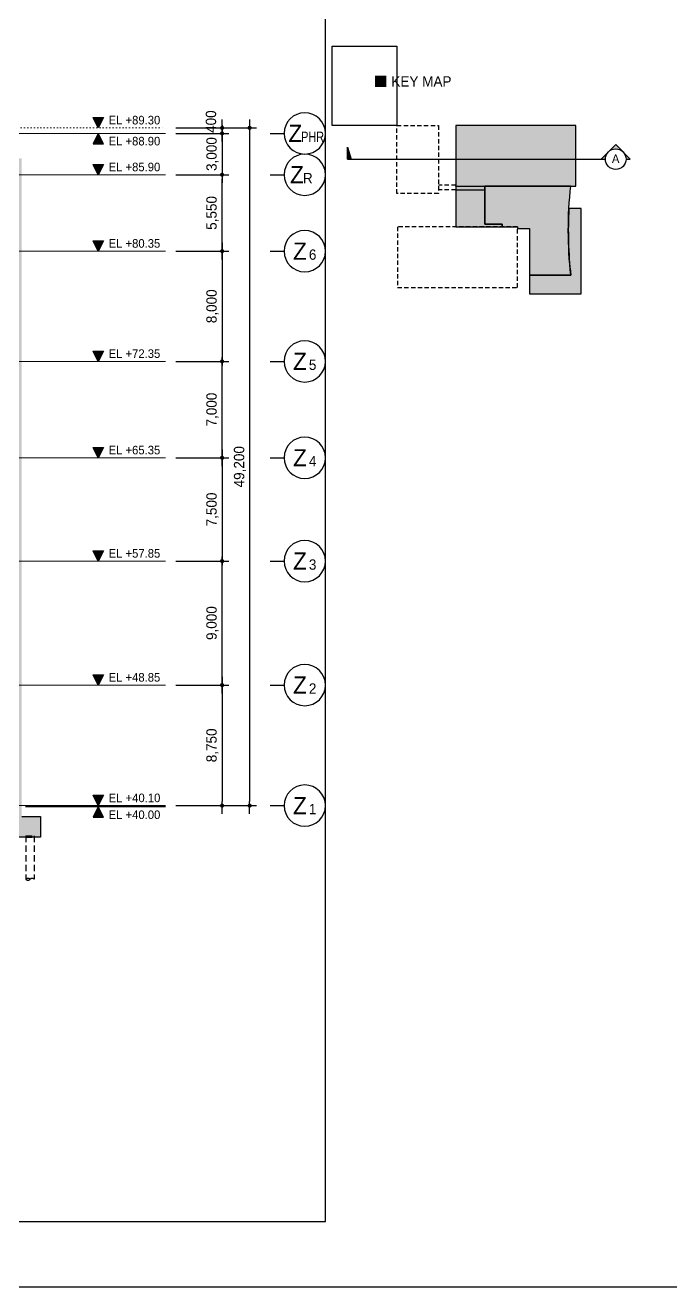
# Model space of a CAD drawing. Header units: millimetres. Extents: x 0 to 841000, y -242618 to -87908.
# Drawn here: x 370713 to 417564, y -236408 to -144827 of the extents above; entities that cross this region are included whole.
import ezdxf
from ezdxf.enums import TextEntityAlignment as Align

# ---------------------------------------------------------------- set-up
doc = ezdxf.new("R2010")
doc.units = ezdxf.units.MM
doc.header["$LTSCALE"] = 250
for name, pattern in [('DOT', [6.35, 0, -6.35]), ('H1', [1.5, 1, -0.5]), ('HID', [2.8, 1.8, -1]), ('HIDDEN', [9.525, 6.35, -3.175]), ('PHANTOM2', [31.75, 15.875, -3.175, 3.175, -3.175, 3.175, -3.175])]:
    doc.linetypes.add(name, pattern=pattern)
doc.layers.get('Defpoints').update_dxf_attribs({"color": 151})
for name, color, linetype in [('A-CON', 2, 'Continuous'), ('A-DIM', 7, 'Continuous'), ('A-SITE', 3, 'PHANTOM2'), ('A-SYM', 7, 'Continuous'), ('A-SYM-LEVEL', 7, 'Continuous'), ('BOUNDARY_추후 증축', 3, 'H1'), ('KEY', 7, 'Continuous'), ('구조SOLID', 253, 'Continuous'), ('기초', 5, 'HIDDEN')]:
    doc.layers.add(name, color=color, linetype=linetype)
doc.layers.add('A-SYM-BUB', color=7, linetype='Continuous', lineweight=25)
doc.layers.add('CEN', color=1, linetype='Continuous', lineweight=9)
doc.layers.add('NOPLOT', color=191, linetype='Continuous', plot=False)
doc.styles.add('Gdim', font='Dotum.ttf')
doc.styles.get("Standard").update_dxf_attribs({"font": 'Dotum.ttf'})
doc.dimstyles.new('Gdim250', dxfattribs={"dimscale": 250, "dimtxt": 3, "dimasz": 1.2, "dimexe": 2, "dimexo": 3, "dimgap": 1, "dimtad": 1, "dimdsep": 46, "dimlunit": 6, "dimtxsty": 'Standard', "dimblk1": '_CIDOT', "dimblk2": '_CIDOT', "dimsah": 1, "dimcen": 2.5, "dimdle": 2, "dimclrd": 1, "dimclre": 1, "dimclrt": 3, "dimazin": 2, "dimtfac": 1, "dimtix": 1, "dimtmove": 2, "dimatfit": 3, "dimldrblk": '_CIDOT', "dimfxl": 2, "dimtolj": 1, "dimtzin": 0, "dimarcsym": 0})

# ---------------------------------------------------------------- blocks, each defined once
blk = doc.blocks.new('배치')
blk.add_lwpolyline([(4265, -4395), (12975, -4395), (12975, 15), (4265, 15)], close=True)
for points in [[(4265, -4395), (4265, -4330)], [(4265, -4670), (6390, -4670), (6390, -4395)], [(4265, -4395), (4265, -4670)], [(4265, -4670), (4265, -7355), (7640, -7355), (7640, -7150), (6390, -7150), (6390, -4670)]]:
    blk.add_lwpolyline(points)
for points in [[(12615, -4395), (6390, -4395), (6390, -7150), (7640, -7150), (7640, -7355), (8755, -7355), (8755, -7480), (9630, -7480), (9630, -10870), (12620, -10870, -0.054834)], [(13370, -6030), (12482, -6030, 0.040949), (12620, -10870), (9630, -10870), (9630, -12220), (13370, -12220)]]:
    blk.add_lwpolyline(points, format="xyb", close=True)
at = {"layer": 'BOUNDARY_추후 증축', "linetype": 'HID', "ltscale": 0.7}
for points in [[(3020, -4940), (0, -4940), (0, 0), (3020, 0)], [(8755, -7355), (45, -7355), (45, -11765), (8755, -11765)]]:
    blk.add_lwpolyline(points, close=True, dxfattribs=at)
for points in [[(4265, -4330), (3020, -4330)], [(4265, -4670), (3020, -4670)]]:
    blk.add_lwpolyline(points, dxfattribs=at)
at = {"layer": 'NOPLOT'}
blk.add_lwpolyline([(0, 0), (-4689, 0), (-4689, 5765), (0, 5765)], close=True, dxfattribs=at)
blk = doc.blocks.new('단면절취선-1')
at = {"layer": 'A-SYM'}
blk.add_hatch(color=256, dxfattribs=at).paths.add_polyline_path([(424969, 183188), (425219, 182313), (424969, 182313)])
h = blk.add_hatch(color=256, dxfattribs=at)
h.paths.add_polyline_path([(443899, 182843), (443368, 182313), (443679, 182313, -0.198912)])
h.paths.add_polyline_path([(444429, 183373), (443899, 182843, -0.414214), (444959, 182843)])
h.paths.add_polyline_path([(444959, 182843, -0.198912), (445179, 182313), (445490, 182313)])
blk.add_lwpolyline([(424969, 183188), (425219, 182313), (424969, 182313)], close=True, dxfattribs=at)
for points in [[(445179, 182313), (445490, 182313), (444429, 183373), (443368, 182313), (443679, 182313)], [(424969, 182313), (443679, 182313)]]:
    blk.add_lwpolyline(points, dxfattribs=at)
blk.add_circle((444429, 182313), 750, dxfattribs=at)
at = {"layer": 'A-SYM', "style": 'Gdim'}
blk.add_text('A', height=625, dxfattribs=at).set_placement((444427, 182344), align=Align.MIDDLE)
blk = doc.blocks.new('A$C481fd194')
blk.add_hatch(color=256).paths.add_polyline_path([(375, 750), (-375, 750), (0, 0)])
blk.add_lwpolyline([(0, 0), (-375, 750), (375, 750), (0, 0)])
blk = doc.blocks.new('A$Cabe7c8e7')
at = {"layer": 'A-SYM-LEVEL'}
for p in [(-4868, 49200), (-4868, 45800), (-4868, 40250), (-4868, 32250), (-4868, 25250), (-4868, 17750), (-4868, 8750), (-4865, 0)]:
    blk.add_blockref('A$C481fd194', p, dxfattribs=at)
at = {"layer": 'A-SYM-LEVEL', "xscale": -1, "rotation": 180}
blk.add_blockref('A$C481fd194', (-4868, 48800), dxfattribs=at)
at = {"layer": 'A-SYM-LEVEL', "style": 'Gdim'}
for s, p in [('EL +89.30', (-4118, 49450)), ('EL +88.90', (-4118, 47926)), ('EL +85.90', (-4118, 46050)), ('EL +80.35', (-4118, 40500)), ('EL +72.35', (-4118, 32500)), ('EL +65.35', (-4118, 25500)), ('EL +57.85', (-4118, 18000)), ('EL +48.85', (-4118, 9000)), ('EL +40.10', (-4115, 250))]:
    blk.add_text(s, height=625, dxfattribs=at).set_placement(p)
blk = doc.blocks.new('_CIDOT')
at = {"color": 0, "linetype": 'ByBlock'}
blk.add_line((2, 0), (-1, 0), dxfattribs=at)
at = {"color": 0, "linetype": 'ByBlock', "const_width": 0.5}
blk.add_lwpolyline([(-0.25, 0, 1), (0.25, 0, 1)], format="xyb", close=True, dxfattribs=at)
blk = doc.blocks.new('*D659')
at = {"layer": 'A-DIM', "color": 1, "lineweight": -2, "transparency": 16777216}
for p, q in [((750, -40450), (4618, -40450)), ((4118, -40750), (4118, -48900)), ((750, -49200), (4618, -49200))]:
    blk.add_line(p, q, dxfattribs=at)
at = {"layer": 'Defpoints', "color": 0, "transparency": 16777216}
for p in [(0, -40450), (0, -49200), (4118, -49200)]:
    blk.add_point(p, dxfattribs=at)
at = {"layer": 'A-DIM', "color": 1, "lineweight": -2, "transparency": 16777216, "xscale": 299.9999999999998, "yscale": 299.9999999999998, "zscale": 299.9999999999998}
for p, rotation in [((4118, -40450), 90), ((4118, -49200), 270)]:
    blk.add_blockref('_CIDOT', p, dxfattribs=dict(at, rotation=rotation))
at = {"layer": 'A-DIM', "color": 3, "transparency": 16777216, "insert": (3420, -44825), "char_height": 750, "attachment_point": 5, "rotation": 90}
blk.add_mtext('\\A1;8,750', dxfattribs=at)
blk = doc.blocks.new('*D660')
at = {"layer": 'A-DIM', "color": 1, "lineweight": -2, "transparency": 16777216}
for p, q in [((750, 0), (6618, 0)), ((6118, -300), (6118, -48900)), ((750, -49200), (6618, -49200))]:
    blk.add_line(p, q, dxfattribs=at)
at = {"layer": 'Defpoints', "color": 0, "transparency": 16777216}
for p in [(0, 0), (0, -49200), (6118, -49200)]:
    blk.add_point(p, dxfattribs=at)
at = {"layer": 'A-DIM', "color": 1, "lineweight": -2, "transparency": 16777216, "xscale": 299.9999999999998, "yscale": 299.9999999999998, "zscale": 299.9999999999998}
for p, rotation in [((6118, 0), 90), ((6118, -49200), 270)]:
    blk.add_blockref('_CIDOT', p, dxfattribs=dict(at, rotation=rotation))
at = {"layer": 'A-DIM', "color": 3, "transparency": 16777216, "insert": (5420, -24600), "char_height": 750, "attachment_point": 5, "rotation": 90}
blk.add_mtext('\\A1;49,200', dxfattribs=at)
blk = doc.blocks.new('*D661')
at = {"layer": 'A-DIM', "color": 1, "lineweight": -2, "transparency": 16777216}
for p, q in [((750, -31450), (4618, -31450)), ((4118, -40150), (4118, -31750)), ((750, -40450), (4618, -40450))]:
    blk.add_line(p, q, dxfattribs=at)
at = {"layer": 'Defpoints', "color": 0, "transparency": 16777216}
for p in [(0, -31450), (4118, -31450), (0, -40450)]:
    blk.add_point(p, dxfattribs=at)
at = {"layer": 'A-DIM', "color": 1, "lineweight": -2, "transparency": 16777216, "xscale": 299.9999999999998, "yscale": 299.9999999999998, "zscale": 299.9999999999998}
for p, rotation in [((4118, -31450), 90), ((4118, -40450), 270)]:
    blk.add_blockref('_CIDOT', p, dxfattribs=dict(at, rotation=rotation))
at = {"layer": 'A-DIM', "color": 3, "transparency": 16777216, "insert": (3420, -35950), "char_height": 750, "attachment_point": 5, "rotation": 90}
blk.add_mtext('\\A1;9,000', dxfattribs=at)
blk = doc.blocks.new('*D662')
at = {"layer": 'A-DIM', "color": 1, "lineweight": -2, "transparency": 16777216}
for p, q in [((750, -23950), (4618, -23950)), ((4118, -24250), (4118, -31150)), ((750, -31450), (4618, -31450))]:
    blk.add_line(p, q, dxfattribs=at)
at = {"layer": 'Defpoints', "color": 0, "transparency": 16777216}
for p in [(0, -23950), (0, -31450), (4118, -31450)]:
    blk.add_point(p, dxfattribs=at)
at = {"layer": 'A-DIM', "color": 1, "lineweight": -2, "transparency": 16777216, "xscale": 299.9999999999998, "yscale": 299.9999999999998, "zscale": 299.9999999999998}
for p, rotation in [((4118, -23950), 90), ((4118, -31450), 270)]:
    blk.add_blockref('_CIDOT', p, dxfattribs=dict(at, rotation=rotation))
at = {"layer": 'A-DIM', "color": 3, "transparency": 16777216, "insert": (3420, -27700), "char_height": 750, "attachment_point": 5, "rotation": 90}
blk.add_mtext('\\A1;7,500', dxfattribs=at)
blk = doc.blocks.new('*D663')
at = {"layer": 'A-DIM', "color": 1, "lineweight": -2, "transparency": 16777216}
for p, q in [((750, -16950), (4618, -16950)), ((4118, -23650), (4118, -17250)), ((750, -23950), (4618, -23950))]:
    blk.add_line(p, q, dxfattribs=at)
at = {"layer": 'Defpoints', "color": 0, "transparency": 16777216}
for p in [(0, -16950), (4118, -16950), (0, -23950)]:
    blk.add_point(p, dxfattribs=at)
at = {"layer": 'A-DIM', "color": 1, "lineweight": -2, "transparency": 16777216, "xscale": 299.9999999999998, "yscale": 299.9999999999998, "zscale": 299.9999999999998}
for p, rotation in [((4118, -16950), 90), ((4118, -23950), 270)]:
    blk.add_blockref('_CIDOT', p, dxfattribs=dict(at, rotation=rotation))
at = {"layer": 'A-DIM', "color": 3, "transparency": 16777216, "insert": (3420, -20450), "char_height": 750, "attachment_point": 5, "rotation": 90}
blk.add_mtext('\\A1;7,000', dxfattribs=at)
blk = doc.blocks.new('*D664')
at = {"layer": 'A-DIM', "color": 1, "lineweight": -2, "transparency": 16777216}
for p, q in [((750, -8950), (4618, -8950)), ((4118, -9250), (4118, -16650)), ((750, -16950), (4618, -16950))]:
    blk.add_line(p, q, dxfattribs=at)
at = {"layer": 'Defpoints', "color": 0, "transparency": 16777216}
for p in [(0, -8950), (0, -16950), (4118, -16950)]:
    blk.add_point(p, dxfattribs=at)
at = {"layer": 'A-DIM', "color": 1, "lineweight": -2, "transparency": 16777216, "xscale": 299.9999999999998, "yscale": 299.9999999999998, "zscale": 299.9999999999998}
for p, rotation in [((4118, -8950), 90), ((4118, -16950), 270)]:
    blk.add_blockref('_CIDOT', p, dxfattribs=dict(at, rotation=rotation))
at = {"layer": 'A-DIM', "color": 3, "transparency": 16777216, "insert": (3420, -12950), "char_height": 750, "attachment_point": 5, "rotation": 90}
blk.add_mtext('\\A1;8,000', dxfattribs=at)
blk = doc.blocks.new('*D665')
at = {"layer": 'A-DIM', "color": 1, "lineweight": -2, "transparency": 16777216}
for p, q in [((750, -3400), (4618, -3400)), ((4118, -8650), (4118, -3700)), ((750, -8950), (4618, -8950))]:
    blk.add_line(p, q, dxfattribs=at)
at = {"layer": 'Defpoints', "color": 0, "transparency": 16777216}
for p in [(0, -3400), (4118, -3400), (0, -8950)]:
    blk.add_point(p, dxfattribs=at)
at = {"layer": 'A-DIM', "color": 1, "lineweight": -2, "transparency": 16777216, "xscale": 299.9999999999998, "yscale": 299.9999999999998, "zscale": 299.9999999999998}
for p, rotation in [((4118, -3400), 90), ((4118, -8950), 270)]:
    blk.add_blockref('_CIDOT', p, dxfattribs=dict(at, rotation=rotation))
at = {"layer": 'A-DIM', "color": 3, "transparency": 16777216, "insert": (3420, -6175), "char_height": 750, "attachment_point": 5, "rotation": 90}
blk.add_mtext('\\A1;5,550', dxfattribs=at)
blk = doc.blocks.new('*D657')
at = {"layer": 'A-DIM', "color": 1, "lineweight": -2, "transparency": 16777216}
for p, q in [((750, 0), (4618, 0)), ((4118, 300), (4118, 600)), ((4118, 0), (4118, -400)), ((750, -400), (4618, -400)), ((4118, -700), (4118, -1000))]:
    blk.add_line(p, q, dxfattribs=at)
at = {"layer": 'Defpoints', "color": 0, "transparency": 16777216}
for p in [(0, 0), (0, -400), (4118, -400)]:
    blk.add_point(p, dxfattribs=at)
at = {"layer": 'A-DIM', "color": 1, "lineweight": -2, "transparency": 16777216, "xscale": 299.9999999999998, "yscale": 299.9999999999998, "zscale": 299.9999999999998}
for p, rotation in [((4118, 0), 270), ((4118, -400), 90)]:
    blk.add_blockref('_CIDOT', p, dxfattribs=dict(at, rotation=rotation))
at = {"layer": 'A-DIM', "color": 3, "transparency": 16777216, "insert": (3313, 454), "char_height": 750, "attachment_point": 5, "rotation": 90}
blk.add_mtext('\\A1;400', dxfattribs=at)
blk = doc.blocks.new('*D658')
at = {"layer": 'A-DIM', "color": 1, "lineweight": -2, "transparency": 16777216}
for p, q in [((4118, -100), (4118, 200)), ((750, -400), (4618, -400)), ((4118, -400), (4118, -3400)), ((750, -3400), (4618, -3400)), ((4118, -3700), (4118, -4000))]:
    blk.add_line(p, q, dxfattribs=at)
at = {"layer": 'Defpoints', "color": 0, "transparency": 16777216}
for p in [(0, -400), (0, -3400), (4118, -3400)]:
    blk.add_point(p, dxfattribs=at)
at = {"layer": 'A-DIM', "color": 1, "lineweight": -2, "transparency": 16777216, "xscale": 299.9999999999998, "yscale": 299.9999999999998, "zscale": 299.9999999999998}
for p, rotation in [((4118, -400), 270), ((4118, -3400), 90)]:
    blk.add_blockref('_CIDOT', p, dxfattribs=dict(at, rotation=rotation))
at = {"layer": 'A-DIM', "color": 3, "transparency": 16777216, "insert": (3420, -1900), "char_height": 750, "attachment_point": 5, "rotation": 90}
blk.add_mtext('\\A1;3,000', dxfattribs=at)
blk = doc.blocks.new('파일')
at = {"layer": 'NOPLOT', "linetype": 'HID'}
blk.add_line((71, 790, 0), (671, 790, 0), dxfattribs=at)
at = {"layer": 'NOPLOT'}
blk.add_line((371, 890, 0), (371, 790, 0), dxfattribs=at)
at = {"layer": '기초', "linetype": 'HID'}
for p, q in [((71, 890, 0), (671, 890, 0)), ((71, 890, 0), (71, -2258, 0)), ((671, 890, 0), (671, -2258, 0))]:
    blk.add_line(p, q, dxfattribs=at)
for centre, start, end in [((221, -2408, 0), 45, 135), ((221, -2108, 0), 225, 315), ((521, -2408, 0), 45, 135)]:
    blk.add_arc(centre, 212, start, end, dxfattribs=at)
blk = doc.blocks.new('A$Ca0ef00f6')
at = {"layer": 'A-SYM-BUB', "color": 7, "elevation": 0}
for points in [[(7617.6, -400), (8617.6, -400, 1), (11617.6, -400, 1), (8617.6, -400, 0)], [(7617.6, -3400), (8617.6, -3400, 1), (11617.6, -3400, 1), (8617.6, -3400, 0)]]:
    blk.add_lwpolyline(points, format="xyb", dxfattribs=at)
at = {"layer": 'A-SYM-BUB', "color": 7}
for points in [[(7617.6, -8950), (8617.6, -8950, 1), (11617.6, -8950, 1), (8617.6, -8950, 0)], [(7617.6, -16950), (8617.6, -16950, 1), (11617.6, -16950, 1), (8617.6, -16950, 0)], [(7617.6, -23950), (8617.6, -23950, 1), (11617.6, -23950, 1), (8617.6, -23950, 0)], [(7617.6, -31450), (8617.6, -31450, 1), (11617.6, -31450, 1), (8617.6, -31450, 0)], [(7617.6, -40450), (8617.6, -40450, 1), (11617.6, -40450, 1), (8617.6, -40450, 0)], [(7617.6, -49200), (8617.6, -49200, 1), (11617.6, -49200, 1), (8617.6, -49200, 0)]]:
    blk.add_lwpolyline(points, format="xyb", dxfattribs=at)
at = {"layer": 'A-SYM-BUB', "color": 3, "style": 'Gdim'}
for p in [(9930, -1024.2, 0), (10052.9, -4024.2, 0), (10267.6, -9574.2), (10267.6, -17574.2), (10267.6, -24574.2), (10267.6, -32074.2), (10267.6, -41074.2), (10267.6, -49824.2)]:
    blk.add_text('Z', height=1250, dxfattribs=at).set_placement(p, align=Align.RIGHT)
at = {"layer": 'A-SYM-BUB', "color": 3, "style": 'Gdim', "width": 0.8}
blk.add_text('PHR', height=750, dxfattribs=at).set_placement((9860.3, -1024.2, 0))
at = {"layer": 'A-SYM-BUB', "color": 3, "style": 'Gdim'}
for s, p in [('R', (9983.2, -4024.2, 0)), ('6', (10417.6, -9574.2)), ('5', (10417.6, -17574.2)), ('4', (10417.6, -24574.2)), ('3', (10417.6, -32074.2)), ('2', (10417.6, -41074.2)), ('1', (10417.6, -49824.2))]:
    blk.add_text(s, height=750, dxfattribs=at).set_placement(p)
at = {"layer": 'A-DIM'}
dim = blk.add_linear_dim(base=(4117.6, -400), p1=(0, 0), p2=(0, -400), angle=90, dimstyle='Gdim250', override={"dimdec": 0}, dxfattribs=at)
dim.commit()
dim.dimension.update_dxf_attribs({"geometry": '*D657', "text_midpoint": (3312.7, 453.6), "dimtype": 128})
for base, p1, p2, angle, picture, middle in [((6117.6, -49200), (0, 0), (0, -49200), 90, '*D660', (5419.8, -24600)), ((4117.6, -3400), (0, -400), (0, -3400), 90, '*D658', (3419.8, -1900)), ((4117.6, -3400), (0, -8950), (0, -3400), 270, '*D665', (3419.8, -6175)), ((4117.6, -16950), (0, -8950), (0, -16950), 90, '*D664', (3419.8, -12950)), ((4117.6, -16950), (0, -23950), (0, -16950), 270, '*D663', (3419.8, -20450)), ((4117.6, -31450), (0, -23950), (0, -31450), 90, '*D662', (3419.8, -27700)), ((4117.6, -31450), (0, -40450), (0, -31450), 270, '*D661', (3419.8, -35950)), ((4117.6, -49200), (0, -40450), (0, -49200), 90, '*D659', (3419.8, -44825))]:
    dim = blk.add_linear_dim(base=base, p1=p1, p2=p2, angle=angle, dimstyle='Gdim250', override={"dimdec": 0}, dxfattribs=at)
    dim.commit()
    dim.dimension.update_dxf_attribs({"geometry": picture, "text_midpoint": middle})

msp = doc.modelspace()

# ---------------------------------------------------------------- hatches: boundary and pattern name
h = msp.add_hatch(color=252)
h.dxf.hatch_style = 1
edge = h.paths.add_edge_path()
edge.add_line((410664.202, -152095.946), (401954.202, -152095.946))
edge.add_line((401954.202, -152095.946), (401954.202, -156505.946))
edge.add_line((401954.202, -156505.946), (401954.202, -156780.946))
edge.add_line((401954.202, -156780.946), (401954.202, -159465.946))
edge.add_line((401954.202, -159465.946), (405329.202, -159465.946))
edge.add_line((405329.202, -159465.946), (406444.202, -159465.946))
edge.add_line((406444.202, -159465.946), (406444.202, -159590.946))
edge.add_line((406444.202, -159590.946), (407319.202, -159590.946))
edge.add_line((407319.202, -159590.946), (407319.202, -162980.642))
edge.add_line((407319.202, -162980.642), (407319.202, -164330.946))
edge.add_line((407319.202, -164330.946), (411059.202, -164330.946))
edge.add_line((411059.202, -164330.946), (411059.202, -158140.946))
edge.add_line((411059.202, -158140.946), (410171.381, -158140.946))
edge.add_arc((439737.565, -159720.794), 29608.363, 173.76658884, 176.94134913, ccw=False)
edge.add_line((410304.252, -156505.946), (410664.202, -156505.946))
edge.add_line((410664.202, -156505.946), (410664.202, -152095.946))
at = {"layer": '구조SOLID'}
h = msp.add_hatch(color=256, dxfattribs=at)
h.dxf.hatch_style = 1
h.paths.add_polyline_path([(370260.662, -155379.484), (370060.662, -155379.484), (370060.662, -155259.484), (370260.662, -155229.484), (370260.662, -154479.481), (370460.662, -154479.481), (370460.662, -202279.481), (371810.661, -202279.481), (371810.661, -203779.481), (368810.661, -203779.481), (368810.661, -202279.481), (369860.662, -202279.481), (369860.662, -202029.481), (364160.662, -202029.481), (364160.662, -202529.481), (363560.662, -202529.481), (363560.662, -202029.481), (362360.662, -202029.481), (362360.662, -203629.481), (358160.662, -203629.481), (358160.662, -202029.481), (351710.662, -202029.481), (351710.662, -204659.481), (347210.662, -204659.481), (347210.662, -202029.481), (340910.662, -202029.481), (340910.662, -204659.481), (336410.662, -204659.481), (336410.662, -202029.481), (330110.662, -202029.481), (330110.662, -204659.481), (325610.662, -204659.481), (325610.662, -202029.481), (319310.662, -202029.481), (319310.662, -203829.481), (314810.662, -203829.481), (314810.662, -202029.481), (308510.662, -202029.481), (308510.662, -203829.481), (304010.662, -203829.481), (304010.662, -202029.481), (297560.662, -202029.481), (297560.662, -203629.481), (293360.662, -203629.481), (293360.662, -203129.481), (286910.662, -203129.481), (286910.662, -204029.481), (283910.662, -204029.481), (283910.662, -202529.481), (285260.662, -202529.481), (285260.662, -154479.481), (285460.662, -154479.481), (285460.662, -155529.484), (285660.662, -155559.484), (285660.662, -155679.484), (285460.662, -155679.484), (285460.662, -156279.481), (287960.662, -156279.481), (287960.662, -155679.484), (287660.662, -155679.484), (287660.662, -155559.484), (287960.662, -155514.484), (287960.662, -152929.481), (288260.662, -152929.481), (288260.662, -153479.481), (288460.662, -153479.481), (288460.662, -153629.481), (288260.662, -153629.481), (288260.662, -192829.481), (291560.662, -192829.481), (291560.662, -192644.481), (291860.662, -192644.481), (291860.662, -192829.481), (294860.662, -192829.481), (294860.662, -192744.481), (295110.662, -192744.481), (295110.662, -192879.481), (360610.662, -192879.481), (360610.662, -192744.481), (360860.662, -192744.481), (360860.662, -192829.481), (363860.662, -192829.481), (363860.662, -192644.481), (364060.662, -192644.481), (364060.662, -192829.481), (370160.662, -192829.481), (370160.662, -184929.481), (369960.662, -184929.481), (369960.662, -183979.481), (367210.662, -183979.481), (367210.662, -184429.481), (366810.662, -184429.481), (366810.662, -183979.481), (364160.662, -183979.481), (364160.662, -185129.481), (363560.662, -185129.481), (363560.662, -184009.481), (360860.662, -184009.481), (360860.662, -185129.481), (360860.662, -190314.481), (360610.662, -190314.481), (360610.662, -185129.481), (360160.662, -185129.481), (360160.662, -184009.481), (357010.662, -184009.481), (357010.662, -184729.481), (356310.662, -184729.481), (356310.662, -184009.481), (353410.662, -184009.481), (353410.662, -184729.481), (352710.662, -184729.481), (352710.662, -184009.481), (349810.662, -184009.481), (349810.662, -184729.481), (349110.662, -184729.481), (349110.662, -184009.481), (346210.662, -184009.481), (346210.662, -184729.481), (345510.662, -184729.481), (345510.662, -184009.481), (342610.662, -184009.481), (342610.662, -184729.481), (341910.662, -184729.481), (341910.662, -184009.481), (339010.662, -184009.481), (339010.662, -184729.481), (338310.662, -184729.481), (338310.662, -184009.481), (335410.662, -184009.481), (335410.662, -184729.481), (334710.662, -184729.481), (334710.662, -184009.481), (331810.662, -184009.481), (331810.662, -184729.481), (331110.662, -184729.481), (331110.662, -184009.481), (328210.662, -184009.481), (328210.662, -184729.481), (327510.662, -184729.481), (327510.662, -184009.481), (324610.662, -184009.481), (324610.662, -184729.481), (323910.662, -184729.481), (323910.662, -184009.481), (321010.662, -184009.481), (321010.662, -184729.481), (320310.662, -184729.481), (320310.662, -184009.481), (317410.662, -184009.481), (317410.662, -184729.481), (316710.662, -184729.481), (316710.662, -184009.481), (313810.662, -184009.481), (313810.662, -184729.481), (313110.662, -184729.481), (313110.662, -184009.481), (310210.662, -184009.481), (310210.662, -184729.481), (309510.662, -184729.481), (309510.662, -184009.481), (306610.662, -184009.481), (306610.662, -184729.481), (305910.662, -184729.481), (305910.662, -184009.481), (303010.662, -184009.481), (303010.662, -184729.481), (302310.662, -184729.481), (302310.662, -184009.481), (299410.662, -184009.481), (299410.662, -184729.481), (298710.662, -184729.481), (298710.662, -184009.481), (295560.662, -184009.481), (295560.662, -185129.481), (295110.662, -185129.481), (295110.662, -190314.481), (294860.662, -190314.481), (294860.662, -184009.481), (292160.662, -184009.481), (292160.662, -185129.481), (291860.662, -185129.481), (291860.662, -190514.481), (291560.662, -190514.481), (291560.662, -183644.481), (291860.662, -183644.481), (291860.662, -183829.481), (294860.662, -183829.481), (294860.662, -183744.481), (295060.662, -183744.481), (295060.662, -183829.481), (360660.662, -183829.481), (360660.662, -183744.481), (360860.662, -183744.481), (360860.662, -183829.481), (363860.662, -183829.481), (363860.662, -183644.481), (364060.662, -183644.481), (364060.662, -183829.481), (370160.662, -183829.481), (370160.662, -177429.481), (369960.662, -177429.481), (369960.662, -176479.481), (367210.662, -176479.481), (367210.662, -176929.481), (366810.662, -176929.481), (366810.662, -176479.481), (364160.662, -176479.481), (364160.662, -177429.481), (363560.662, -177429.481), (363560.662, -176509.481), (360610.662, -176509.481), (360610.662, -177429.481), (359910.662, -177429.481), (359910.662, -176509.481), (357010.662, -176509.481), (357010.662, -177429.481), (356310.662, -177429.481), (356310.662, -176509.481), (353410.662, -176509.481), (353410.662, -177429.481), (352710.662, -177429.481), (352710.662, -176509.481), (349810.662, -176509.481), (349810.662, -177429.481), (349110.662, -177429.481), (349110.662, -176509.481), (346210.662, -176509.481), (346210.662, -177429.481), (345510.662, -177429.481), (345510.662, -176509.481), (342610.662, -176509.481), (342610.662, -177429.481), (341910.662, -177429.481), (341910.662, -176509.481), (339010.662, -176509.481), (339010.662, -177429.481), (338310.662, -177429.481), (338310.662, -176509.481), (335410.662, -176509.481), (335410.662, -177429.481), (334710.662, -177429.481), (334710.662, -176509.481), (331810.662, -176509.481), (331810.662, -177429.481), (331110.662, -177429.481), (331110.662, -176509.481), (328210.662, -176509.481), (328210.662, -177429.481), (327510.662, -177429.481), (327510.662, -176509.481), (324610.662, -176509.481), (324610.662, -177429.481), (323910.662, -177429.481), (323910.662, -176509.481), (321010.662, -176509.481), (321010.662, -177429.481), (320310.662, -177429.481), (320310.662, -176509.481), (317410.662, -176509.481), (317410.662, -177429.481), (316710.662, -177429.481), (316710.662, -176509.481), (313810.662, -176509.481), (313810.662, -177429.481), (313110.662, -177429.481), (313110.662, -176509.481), (310210.662, -176509.481), (310210.662, -177429.481), (309510.662, -177429.481), (309510.662, -176509.481), (306610.662, -176509.481), (306610.662, -177429.481), (305910.662, -177429.481), (305910.662, -176509.481), (303010.662, -176509.481), (303010.662, -177429.481), (302310.662, -177429.481), (302310.662, -176509.481), (299410.662, -176509.481), (299410.662, -177429.481), (298710.662, -177429.481), (298710.662, -176509.481), (295810.662, -176509.481), (295810.662, -177429.481), (295110.662, -177429.481), (295110.662, -176509.481), (292160.662, -176509.481), (292160.662, -177429.481), (291860.662, -177429.481), (291860.662, -181514.481), (291560.662, -181514.481), (291560.662, -176144.481), (291860.662, -176144.481), (291860.662, -176329.481), (294860.662, -176329.481), (294860.662, -176244.481), (295060.662, -176244.481), (295060.662, -176329.481), (360660.662, -176329.481), (360660.662, -176244.481), (360860.662, -176244.481), (360860.662, -176329.481), (363860.662, -176329.481), (363860.662, -176144.481), (364060.662, -176144.481), (364060.662, -176329.481), (370160.662, -176329.481), (370160.662, -170429.481), (369960.662, -170429.481), (369960.662, -169479.481), (364160.662, -169479.481), (364160.662, -170429.481), (363560.662, -170429.481), (363560.662, -169509.481), (360610.662, -169509.481), (360610.662, -170429.481), (359910.662, -170429.481), (359910.662, -169509.481), (357010.662, -169509.481), (357010.662, -170429.481), (356310.662, -170429.481), (356310.662, -169509.481), (353410.662, -169509.481), (353410.662, -170429.481), (352710.662, -170429.481), (352710.662, -169509.481), (349810.662, -169509.481), (349810.662, -170429.481), (349110.662, -170429.481), (349110.662, -169509.481), (346210.662, -169509.481), (346210.662, -170429.481), (345510.662, -170429.481), (345510.662, -169509.481), (342610.662, -169509.481), (342610.662, -170429.481), (341910.662, -170429.481), (341910.662, -169509.481), (339010.662, -169509.481), (339010.662, -170429.481), (338310.662, -170429.481), (338310.662, -169509.481), (335410.662, -169509.481), (335410.662, -170429.481), (334710.662, -170429.481), (334710.662, -169509.481), (331810.662, -169509.481), (331810.662, -170429.481), (331110.662, -170429.481), (331110.662, -169509.481), (328210.662, -169509.481), (328210.662, -170429.481), (327510.662, -170429.481), (327510.662, -169509.481), (324610.662, -169509.481), (324610.662, -170429.481), (323910.662, -170429.481), (323910.662, -169509.481), (321010.662, -169509.481), (321010.662, -170429.481), (320310.662, -170429.481), (320310.662, -169509.481), (317410.662, -169509.481), (317410.662, -170429.481), (316710.662, -170429.481), (316710.662, -169509.481), (313810.662, -169509.481), (313810.662, -170429.481), (313110.662, -170429.481), (313110.662, -169509.481), (310210.662, -169509.481), (310210.662, -170429.481), (309510.662, -170429.481), (309510.662, -169509.481), (306610.662, -169509.481), (306610.662, -170429.481), (305910.662, -170429.481), (305910.662, -169509.481), (303010.662, -169509.481), (303010.662, -170429.481), (302310.662, -170429.481), (302310.662, -169509.481), (299410.662, -169509.481), (299410.662, -170429.481), (298710.662, -170429.481), (298710.662, -169509.481), (295810.662, -169509.481), (295810.662, -170429.481), (295110.662, -170429.481), (295110.662, -169509.481), (292160.662, -169509.481), (292160.662, -170429.481), (291860.662, -170429.481), (291860.662, -174014.481), (291560.662, -174014.481), (291560.662, -169144.481), (291860.662, -169144.481), (291860.662, -169329.481), (294860.662, -169329.481), (294860.662, -169244.481), (295060.662, -169244.481), (295060.662, -169329.481), (360660.662, -169329.481), (360660.662, -169244.481), (360860.662, -169244.481), (360860.662, -169329.481), (363860.662, -169329.481), (363860.662, -169144.481), (364060.662, -169144.481), (364060.662, -169329.481), (370160.662, -169329.481), (370160.662, -162429.481), (369960.662, -162429.481), (369960.662, -161479.481), (367210.662, -161479.481), (367210.662, -161929.481), (366810.662, -161929.481), (366810.662, -161479.481), (364060.662, -161479.481), (364060.662, -162629.481), (363460.662, -162629.481), (363460.662, -161709.481), (360660.662, -161709.481), (360660.662, -162629.481), (359860.662, -162629.481), (359860.662, -161709.481), (357060.662, -161709.481), (357060.662, -162629.481), (356260.662, -162629.481), (356260.662, -161709.481), (353460.662, -161709.481), (353460.662, -162629.481), (352660.662, -162629.481), (352660.662, -161709.481), (349860.662, -161709.481), (349860.662, -162629.481), (349060.662, -162629.481), (349060.662, -161709.481), (346260.662, -161709.481), (346260.662, -162629.481), (345460.662, -162629.481), (345460.662, -161709.481), (342660.662, -161709.481), (342660.662, -162629.481), (341860.662, -162629.481), (341860.662, -161709.481), (339060.662, -161709.481), (339060.662, -162629.481), (338260.662, -162629.481), (338260.662, -161709.481), (335460.662, -161709.481), (335460.662, -162629.481), (334660.662, -162629.481), (334660.662, -161709.481), (331860.662, -161709.481), (331860.662, -162629.481), (331060.662, -162629.481), (331060.662, -161709.481), (328260.662, -161709.481), (328260.662, -162629.481), (327460.662, -162629.481), (327460.662, -161709.481), (324660.662, -161709.481), (324660.662, -162629.481), (323860.662, -162629.481), (323860.662, -161709.481), (321060.662, -161709.481), (321060.662, -162629.481), (320260.662, -162629.481), (320260.662, -161709.481), (317460.662, -161709.481), (317460.662, -162629.481), (316660.662, -162629.481), (316660.662, -161709.481), (313860.662, -161709.481), (313860.662, -162629.481), (313060.662, -162629.481), (313060.662, -161709.481), (310260.662, -161709.481), (310260.662, -162629.481), (309460.662, -162629.481), (309460.662, -161709.481), (306660.662, -161709.481), (306660.662, -162629.481), (305860.662, -162629.481), (305860.662, -161709.481), (303060.662, -161709.481), (303060.662, -162629.481), (302260.662, -162629.481), (302260.662, -161709.481), (299460.662, -161709.481), (299460.662, -162629.481), (298660.662, -162629.481), (298660.662, -161709.481), (295860.662, -161709.481), (295860.662, -162629.481), (295060.662, -162629.481), (295060.662, -161709.481), (292160.662, -161709.481), (292160.662, -162629.481), (291860.662, -162629.481), (291860.662, -167014.481), (291560.662, -167014.481), (291560.662, -160929.481), (291860.662, -160929.481), (292160.662, -160959.481), (292160.662, -161079.481), (292130.662, -161079.481), (291860.662, -161079.481), (291860.662, -161529.481), (363860.662, -161529.481), (363860.662, -161079.481), (363560.662, -161079.481), (363560.662, -160959.481), (363860.662, -160929.481), (364060.662, -160929.481), (364060.662, -161329.481), (370160.662, -161329.481), (370160.662, -156679.481), (369960.662, -156679.481), (369960.662, -156129.481), (367260.662, -156129.481), (367260.662, -156679.481), (366760.662, -156679.481), (366760.662, -156129.481), (364360.662, -156129.481), (364360.662, -156679.481), (364060.662, -156679.481), (364060.662, -158799.481), (363860.662, -158799.481), (363860.662, -155229.484), (364060.662, -155229.484), (364260.662, -155259.484), (364260.662, -155379.484), (364060.662, -155379.484), (364060.662, -155979.481), (370260.662, -155979.481)])
h.paths.add_polyline_path([(316560.662, -201629.481), (316560.662, -201494.481), (316360.662, -201494.481), (316360.662, -201629.481), (295060.662, -201629.481), (295060.662, -201494.481), (294860.662, -201494.481), (294860.662, -201629.481), (291860.662, -201629.481), (291860.662, -193929.481), (292160.662, -193929.481), (292160.662, -193009.481), (294860.662, -193009.481), (294860.662, -193779.481), (295560.662, -193779.481), (295560.662, -193059.481), (298710.662, -193059.481), (298710.662, -193779.481), (299410.662, -193779.481), (299410.662, -193059.481), (302310.662, -193059.481), (302310.662, -193779.481), (303010.662, -193779.481), (303010.662, -193059.481), (305910.662, -193059.481), (305910.662, -193779.481), (306610.662, -193779.481), (306610.662, -193059.481), (309510.662, -193059.481), (309510.662, -193779.481), (310210.662, -193779.481), (310210.662, -193059.481), (313110.662, -193059.481), (313110.662, -193779.481), (313810.662, -193779.481), (313810.662, -193059.481), (316710.662, -193059.481), (316710.662, -193779.481), (317410.662, -193779.481), (317410.662, -193059.481), (320310.662, -193059.481), (320310.662, -193779.481), (321010.662, -193779.481), (321010.662, -193059.481), (323910.662, -193059.481), (323910.662, -193779.481), (324610.662, -193779.481), (324610.662, -193059.481), (327510.662, -193059.481), (327510.662, -193779.481), (328210.662, -193779.481), (328210.662, -193059.481), (331110.662, -193059.481), (331110.662, -193779.481), (331810.662, -193779.481), (331810.662, -193059.481), (334710.662, -193059.481), (334710.662, -193779.481), (335410.662, -193779.481), (335410.662, -193059.481), (338310.662, -193059.481), (338310.662, -193779.481), (339010.662, -193779.481), (339010.662, -193059.481), (341910.662, -193059.481), (341910.662, -193779.481), (342610.662, -193779.481), (342610.662, -193059.481), (345510.662, -193059.481), (345510.662, -193779.481), (346210.662, -193779.481), (346210.662, -193059.481), (349110.662, -193059.481), (349110.662, -193779.481), (349810.662, -193779.481), (349810.662, -193059.481), (352710.662, -193059.481), (352710.662, -193779.481), (353410.662, -193779.481), (353410.662, -193059.481), (356310.662, -193059.481), (356310.662, -193779.481), (357010.662, -193779.481), (357010.662, -193059.481), (360160.662, -193059.481), (360160.662, -193779.481), (360860.662, -193779.481), (360860.662, -193009.481), (363560.662, -193009.481), (363560.662, -193929.481), (364160.662, -193929.481), (364160.662, -192979.481), (366760.662, -192979.481), (366760.662, -193729.481), (367260.662, -193729.481), (367260.662, -192979.481), (369960.662, -192979.481), (369960.662, -193929.481), (370160.662, -193929.481), (370160.662, -201629.481), (364060.662, -201629.481), (364060.662, -201394.481), (363860.662, -201394.481), (363860.662, -201629.481), (345960.662, -201629.481), (345960.662, -201494.481), (345760.662, -201494.481), (345760.662, -201629.481)], flags=16)
h.paths.add_polyline_path([(291560.662, -201629.481), (288260.662, -201629.481), (288260.662, -192979.481), (291560.662, -192979.481)], flags=16)
h.paths.add_polyline_path([(287960.662, -201629.481), (285560.662, -201629.481), (285560.662, -193929.481), (285860.662, -193929.481), (285860.662, -192979.481), (287960.662, -192979.481)], flags=16)
h.paths.add_polyline_path([(287960.662, -192829.481), (285560.662, -192829.481), (285560.662, -185129.481), (285860.662, -185129.481), (285860.662, -183979.481), (287960.662, -183979.481)], flags=16)
h.paths.add_polyline_path([(287960.662, -183829.481), (285560.662, -183829.481), (285560.662, -177429.481), (285860.662, -177429.481), (285860.662, -176479.481), (287960.662, -176479.481)], flags=16)
h.paths.add_polyline_path([(287960.662, -176329.481), (285560.662, -176329.481), (285560.662, -170429.481), (285860.662, -170429.481), (285860.662, -169479.481), (287960.662, -169479.481)], flags=16)
h.paths.add_polyline_path([(287960.662, -169329.481), (285560.662, -169329.481), (285560.662, -162429.481), (285860.662, -162429.481), (285860.662, -161479.481), (287960.662, -161479.481)], flags=16)
h.paths.add_polyline_path([(287960.662, -161329.481), (285560.662, -161329.481), (285560.662, -156979.481), (285760.662, -156979.481), (285760.662, -156429.481), (287960.662, -156429.481)], flags=16)

# ---------------------------------------------------------------- linework, layer by layer
at = {"layer": 'A-CON'}
for p, q in [((370460.662, -202279.481), (371810.661, -202279.481)), ((371810.661, -202279.481), (371810.661, -203779.481)), ((371810.661, -203779.481), (368810.661, -203779.481))]:
    msp.add_line(p, q, dxfattribs=at)
at = {"layer": 'A-SITE', "linetype": 'Continuous'}
msp.add_line((380882.413, -201579.481), (370730.662, -201579.481), dxfattribs=at)
at = {"layer": 'CEN', "color": 11, "linetype": 'DOT', "ltscale": 0.15}
msp.add_line((279660.662, -152279.481), (380882.413, -152279.481), dxfattribs=at)
at = {"layer": 'CEN'}
for p, q in [((279660.662, -152679.481), (380882.413, -152679.481)), ((279660.662, -155679.481), (380882.413, -155679.481)), ((279660.662, -161229.481), (380882.413, -161229.481)), ((279660.662, -169229.481), (380882.413, -169229.481)), ((279660.662, -176229.481), (380882.413, -176229.481)), ((279660.662, -183729.481), (380882.413, -183729.481)), ((279660.662, -192729.481), (380882.413, -192729.481)), ((279660.662, -201479.481), (380882.413, -201479.481))]:
    msp.add_line(p, q, dxfattribs=at)
at = {"layer": 'NOPLOT'}
for points in [[(210250, -87908.412), (210250, -236408.412), (420500, -236408.412), (420500, -87908.412)], [(218500, -92658.412), (218500, -231658.412), (392500, -231658.412), (392500, -92658.412)]]:
    msp.add_lwpolyline(points, close=True, dxfattribs=at)

# ---------------------------------------------------------------- block references
at = {"layer": 'A-DIM'}
msp.add_blockref('A$Ca0ef00f6', (380882.413, -152279.481), dxfattribs=at)
at = {"layer": 'A-SYM-LEVEL'}
msp.add_blockref('A$Cabe7c8e7', (380882.413, -201479.481), dxfattribs=at)
at = {"layer": 'A-SYM-LEVEL', "xscale": -1, "rotation": 180}
msp.add_blockref('A$C481fd194', (376017.38, -201579.481), dxfattribs=at)
at = {"layer": 'KEY'}
for name, p in [('배치', (397689.202, -152110.946)), ('단면절취선-1', (-30861.635, -336860.663))]:
    msp.add_blockref(name, p, dxfattribs=at)
at = {"layer": '기초'}
msp.add_blockref('파일', (370689.737, -204569.145, 0), dxfattribs=at)

# ---------------------------------------------------------------- texts
at = {"layer": 'A-SYM', "style": 'Gdim'}
msp.add_text('■ KEY MAP', height=750, dxfattribs=at).set_placement((395991.443, -148907.402), align=Align.MIDDLE_LEFT)
at = {"layer": 'A-SYM-LEVEL', "style": 'Gdim'}
msp.add_text('EL +40.00', height=625, dxfattribs=at).set_placement((376767.38, -202453.633))

doc.saveas('drawing.dxf')
